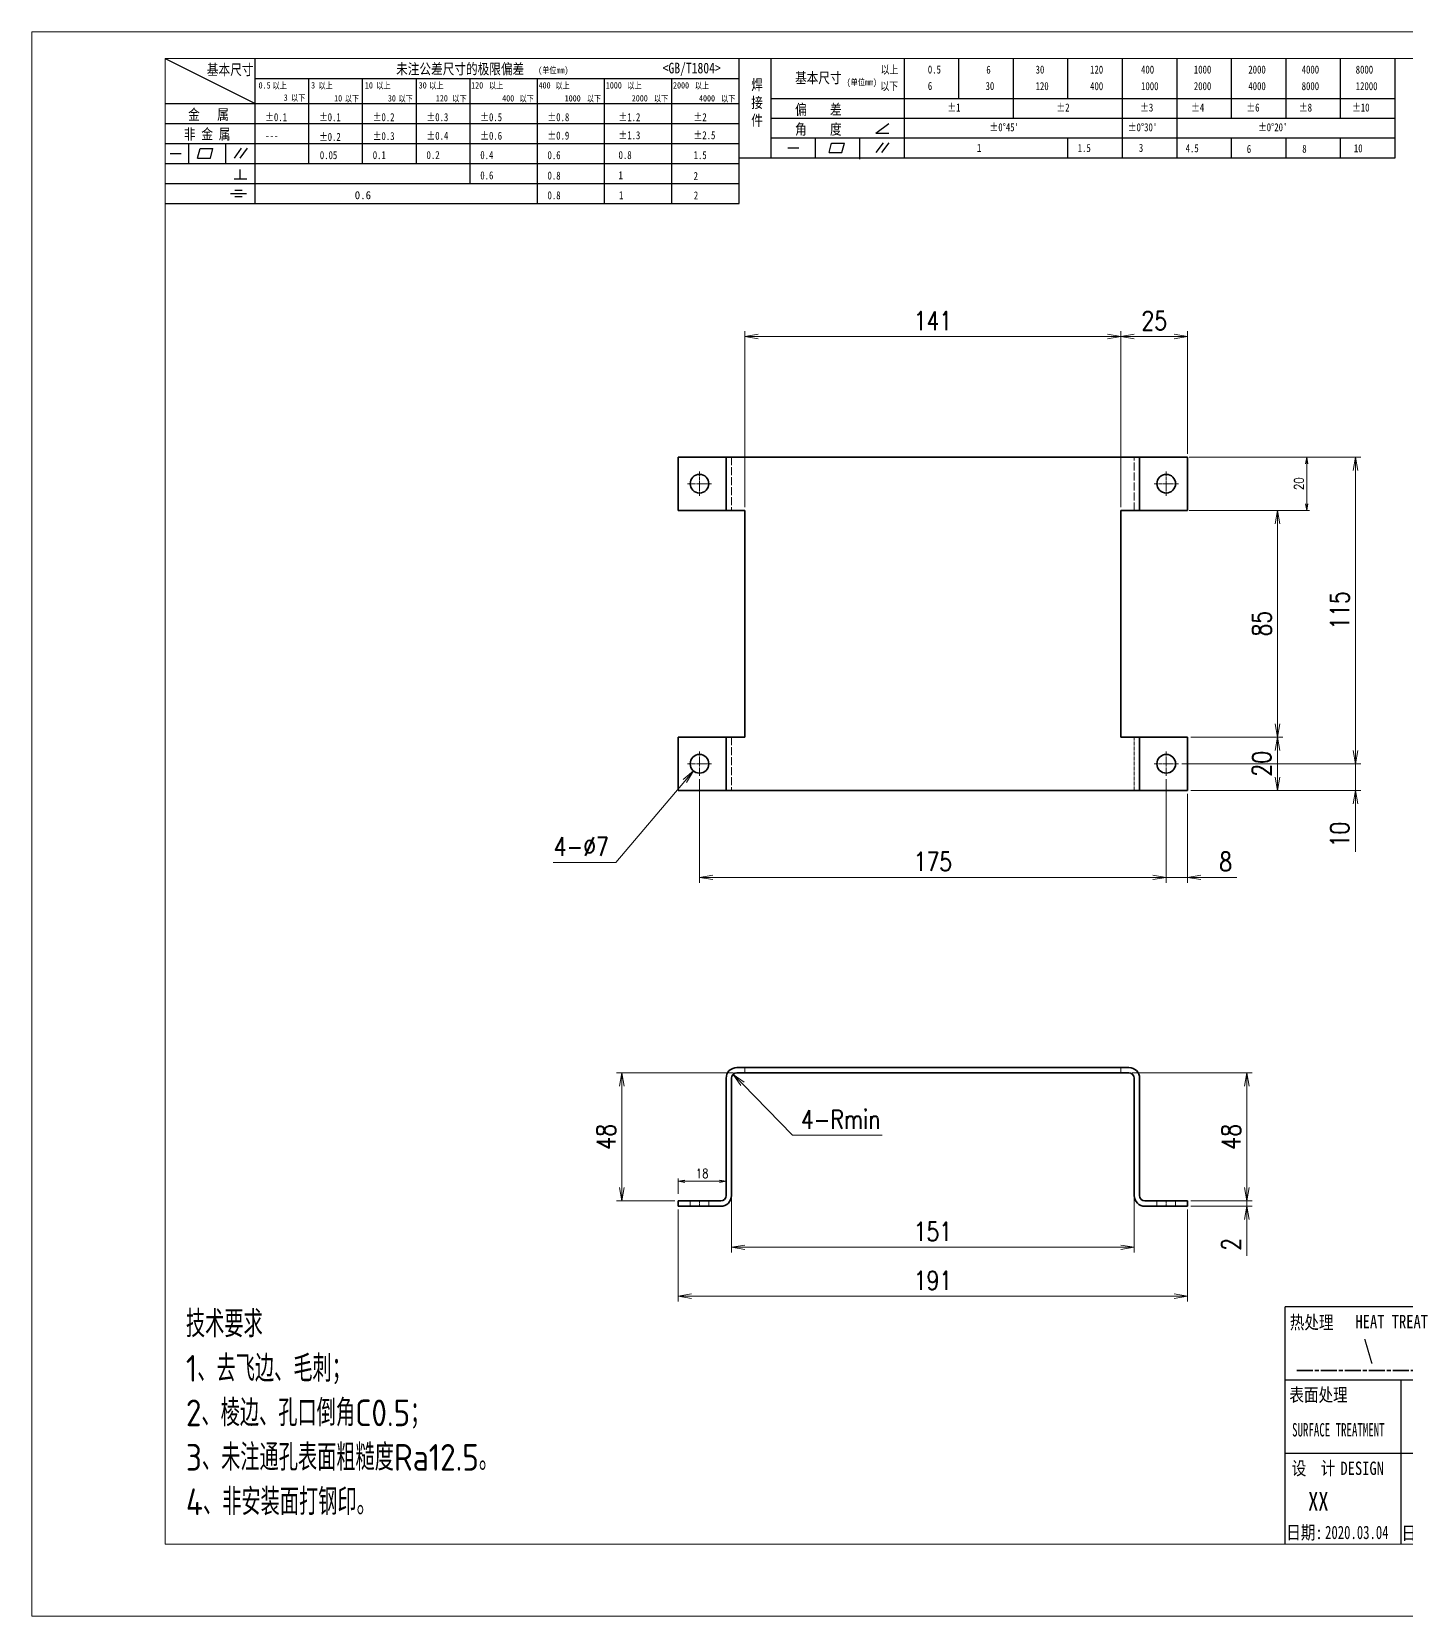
# Model space of a CAD drawing. Header units: inches. Extents: x 269 to 10986, y 1043 to 4337.
# Drawn here: x 1654 to 2170, y 2402 to 2996 of the extents above; entities that cross this region are included whole.
import ezdxf
from ezdxf.enums import TextEntityAlignment as Align

# ---------------------------------------------------------------- set-up
doc = ezdxf.new("R2010")
doc.units = ezdxf.units.IN
doc.header["$MEASUREMENT"] = 0
doc.linetypes.add('AM_ISO02W050x2', pattern=[3.75, 3, -0.75])
doc.linetypes.add('AM_ISO08W050x2', pattern=[9, 6, -0.75, 1.5, -0.75])
for name, color, linetype, lineweight in [('中心线', 2, 'AM_ISO08W050x2', 18), ('图框', 7, 'Continuous', 18), ('标注线', 3, 'Continuous', 18), ('热处理', 7, 'Continuous', 20), ('粗实线', 7, 'Continuous', 35), ('粗点划线', 6, 'AM_ISO08W050x2', 35), ('虚线', 1, 'AM_ISO02W050x2', 18)]:
    doc.layers.add(name, color=color, linetype=linetype, lineweight=lineweight)
doc.layers.add('图\\M+19E79\\M+195B6\\M+18E9A', color=7, linetype='Continuous')
doc.layers.add('打印', color=7, linetype='Continuous', lineweight=15, plot=False)
doc.layers.add('打印-禁用', color=7, linetype='Continuous', lineweight=15, plot=False)
doc.styles.add('DIM', font='romans.shx', dxfattribs={"width": 0.8, "bigfont": 'bigfont.shx'})
doc.styles.add('国标', font='simfang.ttf', dxfattribs={"width": 0.8})
doc.styles.add('机械长仿宋', font='gbenor.shx', dxfattribs={"height": 1, "bigfont": 'gbcbig.shx'})
doc.dimstyles.new('XR 1-1$0', dxfattribs={"dimtxt": 3.5, "dimasz": 2.5, "dimexe": 1, "dimexo": 0.625, "dimgap": 1.2, "dimtad": 1, "dimzin": 9, "dimdsep": 46, "dimtxsty": 'DIM', "dimblk": 'OPEN', "dimcen": 0, "dimclrd": 8, "dimclre": 8, "dimclrt": 2, "dimazin": 2, "dimtfac": 0.5, "dimtmove": 0, "dimatfit": 3, "dimldrblk": 'OPEN', "dimfxl": 0, "dimtolj": 2, "dimlwd": 18, "dimlwe": 18, "dimarcsym": 0})
doc.dimstyles.new('XR 1-2$0', dxfattribs={"dimscale": 2, "dimtxt": 3.5, "dimasz": 2.5, "dimexe": 1, "dimexo": 0.625, "dimgap": 1.2, "dimtad": 1, "dimdsep": 46, "dimtxsty": 'DIM', "dimblk": 'OPEN', "dimcen": 0, "dimclrd": 8, "dimclre": 8, "dimclrt": 2, "dimazin": 2, "dimtfac": 0.5, "dimtmove": 0, "dimatfit": 3, "dimldrblk": 'OPEN', "dimfxl": 0, "dimtolj": 2, "dimlwd": 13, "dimlwe": 13, "dimarcsym": 0})
doc.dimstyles.new('XR 1-2$3', dxfattribs={"dimscale": 2, "dimtxt": 3.5, "dimasz": 2.5, "dimexe": 1, "dimexo": 0.625, "dimgap": 1.2, "dimtad": 1, "dimtoh": 1, "dimdsep": 46, "dimtxsty": 'DIM', "dimblk": 'OPEN', "dimcen": 0, "dimclrd": 8, "dimclre": 8, "dimclrt": 2, "dimazin": 2, "dimtfac": 0.5, "dimtofl": 0, "dimtmove": 0, "dimatfit": 3, "dimldrblk": 'OPEN', "dimfxl": 0, "dimtolj": 2, "dimlwd": 18, "dimlwe": 18, "dimarcsym": 0})
doc.dimstyles.new('XR 1-2$4', dxfattribs={"dimscale": 2, "dimtxt": 3.5, "dimasz": 2.5, "dimexe": 1, "dimexo": 0.625, "dimgap": 1.2, "dimtad": 1, "dimtoh": 1, "dimdsep": 46, "dimtxsty": 'DIM', "dimblk": 'OPEN', "dimcen": 0, "dimclrd": 8, "dimclre": 8, "dimclrt": 2, "dimazin": 2, "dimtfac": 0.5, "dimtofl": 0, "dimtmove": 0, "dimatfit": 3, "dimldrblk": 'OPEN', "dimfxl": 0, "dimtolj": 2, "dimlwd": 18, "dimlwe": 18, "dimarcsym": 0})

# ---------------------------------------------------------------- blocks, each defined once
blk = doc.blocks.new('GZDEH零件A3图框V01版')
at = {"layer": '图\\M+19E79\\M+195B6\\M+18E9A', "color": 9}
for p, q in [((2882.49, -1554.46), (2899.37, -1562.92)), ((2899.37, -1581.67), (2899.37, -1554.46)), ((2990.09, -1581.67), (2990.09, -1554.46)), ((2996.09, -1573.08), (2996.09, -1554.46)), ((3021.09, -1561.98), (3021.09, -1554.46)), ((3031.31, -1561.98), (3031.31, -1554.46)), ((3041.53, -1561.98), (3041.53, -1554.46)), ((3051.75, -1561.98), (3051.75, -1554.46)), ((3061.98, -1561.98), (3061.98, -1554.46)), ((3072.2, -1561.98), (3072.2, -1554.46)), ((3082.42, -1561.98), (3082.42, -1554.46)), ((3092.64, -1561.98), (3092.64, -1554.46)), ((3102.86, -1561.98), (3102.86, -1554.46)), ((3113.09, -1573.08), (3113.09, -1554.46)), ((2899.37, -1558.24), (2990.09, -1558.24)), ((2909.45, -1574.17), (2909.45, -1558.24)), ((2919.53, -1574.17), (2919.53, -1558.24)), ((2929.61, -1574.17), (2929.61, -1558.24)), ((2939.69, -1577.92), (2939.69, -1558.24)), ((2952.29, -1581.67), (2952.29, -1558.24)), ((2964.89, -1581.67), (2964.89, -1558.24)), ((2977.49, -1581.67), (2977.49, -1558.24)), ((2996.09, -1561.98), (3113.09, -1561.98)), ((3021.09, -1573.08), (3021.09, -1561.98)), ((3041.53, -1565.68), (3041.53, -1561.98)), ((3061.98, -1573.08), (3061.98, -1561.98)), ((3072.2, -1573.08), (3072.2, -1561.98)), ((3082.42, -1565.68), (3082.42, -1561.98)), ((3092.64, -1565.68), (3092.64, -1561.98)), ((3102.86, -1565.68), (3102.86, -1561.98)), ((2882.49, -1562.92), (2990.09, -1562.92)), ((2882.49, -1566.67), (2990.09, -1566.67)), ((2996.09, -1565.68), (3113.09, -1565.68)), ((3015.75, -1568.51), (3018.15, -1566.66)), ((2882.49, -1570.42), (2990.09, -1570.42)), ((2886.92, -1574.12), (2886.92, -1570.42)), ((2893.91, -1574.12), (2893.91, -1570.42)), ((2996.09, -1569.38), (3113.09, -1569.38)), ((3004.42, -1573.08), (3004.42, -1569.38)), ((3006.97, -1572.12), (3007.45, -1570.33)), ((3007.45, -1570.33), (3009.86, -1570.33)), ((3009.39, -1572.12), (3009.86, -1570.33)), ((3012.75, -1573.08), (3012.75, -1569.38)), ((3015.75, -1568.51), (3018.15, -1568.51)), ((3015.81, -1572.12), (3017.15, -1570.26)), ((3016.89, -1572.12), (3018.23, -1570.26)), ((3051.75, -1573.08), (3051.75, -1569.38)), ((3082.42, -1573.08), (3082.42, -1569.48)), ((3092.64, -1573.08), (3092.64, -1569.38)), ((3102.86, -1573.08), (3102.86, -1569.38)), ((2883.43, -1572.27), (2885.49, -1572.27)), ((2888.59, -1573.16), (2889.07, -1571.37)), ((2888.59, -1573.16), (2891, -1573.16)), ((2889.07, -1571.37), (2891.48, -1571.37)), ((2891, -1573.16), (2891.48, -1571.37)), ((2895.52, -1573.16), (2896.85, -1571.3)), ((2896.6, -1573.16), (2897.94, -1571.3)), ((2990.09, -1573.08), (3113.09, -1573.08)), ((2999.26, -1571.23), (3001.32, -1571.23)), ((3006.97, -1572.12), (3009.39, -1572.12)), ((3012.75, -1573.33), (3012.75, -1573.08)), ((2882.49, -1574.17), (2990.09, -1574.17)), ((2895.42, -1577.05), (2897.81, -1577.05)), ((2896.58, -1577.05), (2896.58, -1575.28)), ((2882.49, -1577.92), (2990.09, -1577.92)), ((2894.79, -1579.77), (2897.77, -1579.77)), ((2895.57, -1579.17), (2896.92, -1579.17)), ((2882.49, -1581.67), (2990.09, -1581.67)), ((2895.57, -1580.37), (2896.93, -1580.37)), ((3272.49, -1788.46), (3092.49, -1788.46)), ((3181.99, -1802.21), (3092.49, -1802.21)), ((3114.17, -1802.21), (3114.17, -1815.96)), ((3181.99, -1815.96), (3092.49, -1815.96)), ((3114.17, -1815.96), (3114.17, -1832.96)), ((3114.17, -1815.96), (3114.17, -1832.96))]:
    blk.add_line(p, q, dxfattribs=at)
at = {"layer": '图\\M+19E79\\M+195B6\\M+18E9A', "color": 7}
blk.add_line((3272.49, -1788.46), (3092.49, -1788.46), dxfattribs=at)
at = {"layer": '图\\M+19E79\\M+195B6\\M+18E9A', "color": 9, "linetype": 'Continuous'}
blk.add_line((3092.49, -1832.96), (3092.49, -1788.46), dxfattribs=at)
at = {"layer": '图框', "linetype": 'Continuous'}
for p, q in [((2882.49, -1554.46), (2882.49, -1832.96)), ((3272.49, -1554.46), (2882.49, -1554.46)), ((2882.49, -1832.96), (3272.49, -1832.96))]:
    blk.add_line(p, q, dxfattribs=at)
at = {"layer": '打印-禁用', "linetype": 'Continuous'}
for p, q in [((2857.49, -1549.46), (2857.49, -1846.46)), ((3277.49, -1549.46), (2857.49, -1549.46)), ((2857.49, -1846.46), (3277.49, -1846.46))]:
    blk.add_line(p, q, dxfattribs=at)
at = {"layer": '图\\M+19E79\\M+195B6\\M+18E9A', "color": 9, "style": '国标'}
for s, height, width, p in [('基本尺寸', 2, 0.8, (2890.33, -1557.58)), ('未注公差尺寸的极限偏差', 2, 0.8, (2925.81, -1557.44)), ('<GB/T1804>', 2, 0.8, (2975.78, -1557.27)), ('以上', 1.5, 0.8, (3016.64, -1557.33)), ('0.5', 1.5, 0.8, (3025.49, -1557.3)), ('6', 1.5, 0.8, (3036.45, -1557.34)), ('30', 1.5, 0.8, (3045.69, -1557.31)), ('120', 1.5, 0.8, (3055.91, -1557.31)), ('400', 1.5, 0.8, (3065.46, -1557.31)), ('1000', 1.5, 0.8, (3075.36, -1557.31)), ('2000', 1.5, 0.8, (3085.57, -1557.31)), ('4000', 1.5, 0.8, (3095.57, -1557.31)), ('8000', 1.5, 0.8, (3105.7, -1557.31)), ('30', 1.2, 0.8, (2930.04, -1560.11)), ('基本尺寸', 2, 0.8, (3000.6, -1559.1)), ('以下', 1.5, 0.8, (3016.58, -1560.43)), ('6', 1.5, 0.8, (3025.49, -1560.38)), ('30', 1.5, 0.8, (3036.31, -1560.39)), ('120', 1.5, 0.8, (3045.69, -1560.41)), ('400', 1.5, 0.8, (3055.91, -1560.41)), ('1000', 1.5, 0.8, (3065.46, -1560.41)), ('2000', 1.5, 0.8, (3075.36, -1560.41)), ('4000', 1.5, 0.8, (3085.57, -1560.41)), ('8000', 1.5, 0.8, (3095.57, -1560.41)), ('12000', 1.5, 0.8, (3105.7, -1560.41)), ('金   属', 2, 0.8, (2886.82, -1565.98)), ('±0.1', 1.5, 0.8, (2901.27, -1566.23)), ('±0.1', 1.5, 0.8, (2911.35, -1566.23)), ('±0.2', 1.5, 0.8, (2921.43, -1566.23)), ('±0.3', 1.5, 0.8, (2931.51, -1566.23)), ('±0.5', 1.5, 0.8, (2941.59, -1566.23)), ('±0.8', 1.5, 0.8, (2954.19, -1566.23)), ('±1.2', 1.5, 0.8, (2967.51, -1566.23)), ('±2', 1.5, 0.8, (2981.58, -1566.23)), ('偏    差', 2, 0.8, (3000.6, -1565.04)), ('±1', 1.5, 0.8, (3029.16, -1564.42)), ('±2', 1.5, 0.8, (3049.61, -1564.42)), ('±3', 1.5, 0.8, (3065.3, -1564.42)), ('±4', 1.5, 0.8, (3074.85, -1564.42)), ('±6', 1.5, 0.8, (3085.22, -1564.42)), ('±8', 1.5, 0.8, (3095.06, -1564.42)), ('±10', 1.5, 0.8, (3105.02, -1564.42)), ('非 金 属', 2, 0.8, (2886.02, -1569.65)), ('±0.3', 1.5, 0.8, (2921.43, -1569.77)), ('±0.4', 1.5, 0.8, (2931.51, -1569.71)), ('±0.6', 1.5, 0.8, (2941.59, -1569.71)), ('±0.9', 1.5, 0.8, (2954.19, -1569.68)), ('±1.3', 1.5, 0.8, (2967.51, -1569.62)), ('±2.5', 1.5, 0.8, (2981.58, -1569.61)), ('角    度', 2, 0.8, (3000.6, -1568.74)), ("±0%%D45'", 1.5, 0.8, (3037.06, -1568.12)), ("±0%%D30'", 1.5, 0.8, (3062.98, -1568.12)), ("±0%%D20'", 1.5, 0.8, (3087.38, -1568.12)), ('---', 1.5, 0.8, (2901.27, -1569.65)), ('±0.2', 1.5, 0.8, (2911.35, -1569.92)), ('1', 1.5, 0.8, (3034.69, -1571.98)), ('1.5', 1.5, 0.8, (3053.59, -1572.01)), ('3', 1.5, 0.8, (3065.05, -1571.98)), ('4.5', 1.5, 0.8, (3073.82, -1572.05)), ('6', 1.5, 0.8, (3085.28, -1572.19)), ('8', 1.5, 0.8, (3095.68, -1572.15)), ('10', 1.5, 0.8, (3105.36, -1572.06)), ('0.1', 1.5, 0.8, (2921.43, -1573.34)), ('0.2', 1.5, 0.8, (2931.51, -1573.33)), ('0.4', 1.5, 0.8, (2941.59, -1573.33)), ('0.6', 1.5, 0.8, (2954.19, -1573.35)), ('0.8', 1.5, 0.8, (2967.51, -1573.33)), ('1.5', 1.5, 0.8, (2981.58, -1573.34)), ('0.6', 1.5, 0.8, (2941.59, -1577.14)), ('0.8', 1.5, 0.8, (2954.19, -1577.17)), ('1', 1.5, 0.8, (2967.51, -1577.12)), ('2', 1.5, 0.8, (2981.58, -1577.26)), ('0.8', 1.5, 0.8, (2954.19, -1580.87)), ('1', 1.5, 0.8, (2967.59, -1580.86)), ('2', 1.5, 0.8, (2981.62, -1580.89)), ('热处理', 2.5, 0.8, (3093.35, -1792.61)), ('表面处理', 2.5, 0.8, (3093.27, -1806.21)), ('SURFACE TREATMENT', 2.5, 0.6, (3093.77, -1812.75)), (' DESIGN', 2.5, 0.8, (3101.47, -1819.96))]:
    blk.add_text(s, height=height, dxfattribs=dict(at, width=width)).set_placement(p)
at = {"layer": '图\\M+19E79\\M+195B6\\M+18E9A', "color": 9, "lineweight": 15, "style": '国标', "width": 0.8}
for s, p in [('(单位mm)', (2952.44, -1557.27)), ('0.5', (2900.03, -1560.11)), ('以上', (2902.64, -1560.16)), ('3', (2909.88, -1560.11)), ('以上', (2911.25, -1560.16)), ('10', (2919.96, -1560.11)), ('以上', (2922.09, -1560.16)), ('以上', (2932.02, -1560.16)), ('120', (2939.88, -1560.11)), ('以上', (2943.21, -1560.16)), ('400', (2952.52, -1560.11)), ('以上', (2955.68, -1560.16)), ('1000', (2965.12, -1560.11)), ('以上', (2969.16, -1560.16)), ('2000', (2977.72, -1560.11)), ('以上', (2981.8, -1560.16)), ('(单位mm)', (3010.27, -1559.51)), ('3', (2904.73, -1562.41)), ('以下', (2906.1, -1562.46)), ('10', (2914.19, -1562.54)), ('以下', (2916.18, -1562.59)), ('30', (2924.27, -1562.54)), ('以下', (2926.26, -1562.59)), ('120', (2933.26, -1562.54)), ('以下', (2936.34, -1562.59)), ('400', (2945.7, -1562.54)), ('以下', (2948.94, -1562.59)), ('1000', (2957.41, -1562.54)), ('以下', (2961.54, -1562.59)), ('2000', (2969.99, -1562.54)), ('以下', (2974.14, -1562.59)), ('4000', (2982.59, -1562.54)), ('以下', (2986.74, -1562.59))]:
    blk.add_text(s, height=1.2, dxfattribs=at).set_placement(p)
at = {"layer": '图\\M+19E79\\M+195B6\\M+18E9A', "color": 9, "lineweight": 13, "style": '国标'}
blk.add_text('0.6', height=1.5, dxfattribs=at).set_placement((2918.05, -1580.85))
at = {"layer": '图\\M+19E79\\M+195B6\\M+18E9A', "color": 9, "style": '国标', "width": 0.8}
for s, p in [('HEAT TREAT', (3112.45, -1792.46)), ('设  计', (3097.79, -1819.96)), ('日期:', (3096.09, -1832)), ('日期:', (3117.71, -1832.1))]:
    blk.add_text(s, height=2.5, dxfattribs=at).set_placement(p, align=Align.CENTER)
at = {"layer": '图\\M+19E79\\M+195B6\\M+18E9A', "color": 9, "style": '国标'}
for s, insert, char_height, width, attachment_point in [('焊\\P接\\P件', (2992.39, -1558.41), 2, 3.1877, 1), ('0.05', (2911.51, -1573.37), 1.5, 5.1982, 7)]:
    blk.add_mtext(s, dxfattribs=dict(at, insert=insert, char_height=char_height, width=width, attachment_point=attachment_point))
blk = doc.blocks.new('DEH A3')
at = {"layer": '图框'}
blk.add_blockref('GZDEH零件A3图框V01版', (-2857.49, 1846.46), dxfattribs=at)
blk = doc.blocks.new('_Open')
at = {"color": 0, "linetype": 'ByBlock', "lineweight": -2}
for p, q in [((-1, 0.17), (0, 0)), ((-1, -0.17), (0, 0)), ((0, 0), (-1, 0))]:
    blk.add_line(p, q, dxfattribs=at)
blk = doc.blocks.new('*D271')
at = {"layer": 'Defpoints', "color": 0, "transparency": 16777216}
for p in [(2087.57, 2558.19), (2087.57, 2556.19), (2109.79, 2556.19)]:
    blk.add_point(p, dxfattribs=at)
at = {"layer": '标注线', "color": 8, "lineweight": 13, "transparency": 16777216}
for p, q in [((2109.79, 2563.19), (2109.79, 2568.19)), ((2088.82, 2558.19), (2111.79, 2558.19)), ((2088.82, 2556.19), (2111.79, 2556.19)), ((2109.79, 2558.19), (2109.79, 2556.19)), ((2109.79, 2551.19), (2109.79, 2537.66))]:
    blk.add_line(p, q, dxfattribs=at)
at = {"layer": '标注线', "color": 8, "lineweight": 13, "transparency": 16777216, "xscale": 5, "yscale": 5, "zscale": 5}
for p, rotation in [((2109.79, 2558.19), 270), ((2109.79, 2556.19), 90)]:
    blk.add_blockref('_Open', p, dxfattribs=dict(at, rotation=rotation))
at = {"layer": '标注线', "color": 2, "transparency": 16777216, "insert": (2103.89, 2541.92), "char_height": 7, "attachment_point": 5, "rotation": 90, "style": 'DIM'}
blk.add_mtext('\\A2;2', dxfattribs=at)
blk = doc.blocks.new('*D272')
at = {"layer": 'Defpoints', "color": 0, "transparency": 16777216}
for p in [(2065.57, 2606.19), (2109.79, 2606.19), (2087.57, 2558.19)]:
    blk.add_point(p, dxfattribs=at)
at = {"layer": '标注线', "color": 8, "lineweight": 13, "transparency": 16777216}
for p, q in [((2066.82, 2606.19), (2111.79, 2606.19)), ((2109.79, 2563.19), (2109.79, 2601.19)), ((2088.82, 2558.19), (2111.79, 2558.19))]:
    blk.add_line(p, q, dxfattribs=at)
at = {"layer": '标注线', "color": 8, "lineweight": 13, "transparency": 16777216, "xscale": 5, "yscale": 5, "zscale": 5}
for p, rotation in [((2109.79, 2606.19), 90), ((2109.79, 2558.19), 270)]:
    blk.add_blockref('_Open', p, dxfattribs=dict(at, rotation=rotation))
at = {"layer": '标注线', "color": 2, "transparency": 16777216, "insert": (2103.89, 2582.19), "char_height": 7, "attachment_point": 5, "rotation": 90, "style": 'DIM'}
blk.add_mtext('\\A2;48', dxfattribs=at)
blk = doc.blocks.new('*D273')
at = {"layer": 'Defpoints', "color": 0, "transparency": 16777216}
for p in [(1918.57, 2606.19), (1875.42, 2558.19), (1896.57, 2558.19)]:
    blk.add_point(p, dxfattribs=at)
at = {"layer": '标注线', "color": 8, "lineweight": 13, "transparency": 16777216}
for p, q in [((1917.32, 2606.19), (1873.42, 2606.19)), ((1875.42, 2601.19), (1875.42, 2563.19)), ((1895.32, 2558.19), (1873.42, 2558.19))]:
    blk.add_line(p, q, dxfattribs=at)
at = {"layer": '标注线', "color": 8, "lineweight": 13, "transparency": 16777216, "xscale": 5, "yscale": 5, "zscale": 5}
for p, rotation in [((1875.42, 2606.19), 90), ((1875.42, 2558.19), 270)]:
    blk.add_blockref('_Open', p, dxfattribs=dict(at, rotation=rotation))
at = {"layer": '标注线', "color": 2, "transparency": 16777216, "insert": (1869.52, 2582.19), "char_height": 7, "attachment_point": 5, "rotation": 90, "style": 'DIM'}
blk.add_mtext('\\A2;48', dxfattribs=at)
blk = doc.blocks.new('*D274')
at = {"layer": 'Defpoints', "color": 0, "transparency": 16777216}
for p in [(1917.17, 2605.62), (1918.57, 2604.19)]:
    blk.add_point(p, dxfattribs=at)
at = {"layer": '标注线', "color": 8, "lineweight": 18, "transparency": 16777216}
for p, q in [((1939.48, 2582.86), (1920.67, 2602.05)), ((1973.08, 2582.86), (1939.48, 2582.86))]:
    blk.add_line(p, q, dxfattribs=at)
at = {"layer": '标注线', "color": 8, "lineweight": 18, "transparency": 16777216, "xscale": 5, "yscale": 5, "zscale": 5, "rotation": 134.4293640522021}
blk.add_blockref('_Open', (1917.17, 2605.62), dxfattribs=at)
at = {"layer": '标注线', "color": 2, "transparency": 16777216, "insert": (1957.48, 2588.76), "char_height": 7, "attachment_point": 5, "style": 'DIM'}
blk.add_mtext('\\A2;{\\Fromans,bigfont|c134;4-Rmin}', dxfattribs=at)
blk = doc.blocks.new('*D275')
at = {"layer": 'Defpoints', "color": 0, "transparency": 16777216}
for p in [(2087.57, 2732.04), (2088.82, 2712.04), (2121.28, 2712.04)]:
    blk.add_point(p, dxfattribs=at)
at = {"layer": '标注线', "color": 8, "lineweight": 13, "transparency": 16777216}
for p, q in [((2088.82, 2732.04), (2123.28, 2732.04)), ((2121.28, 2727.04), (2121.28, 2717.04)), ((2090.07, 2712.04), (2123.28, 2712.04))]:
    blk.add_line(p, q, dxfattribs=at)
at = {"layer": '标注线', "color": 8, "lineweight": 13, "transparency": 16777216, "xscale": 5, "yscale": 5, "zscale": 5}
for p, rotation in [((2121.28, 2732.04), 90), ((2121.28, 2712.04), 270)]:
    blk.add_blockref('_Open', p, dxfattribs=dict(at, rotation=rotation))
at = {"layer": '标注线', "color": 2, "transparency": 16777216, "insert": (2115.38, 2722.04), "char_height": 7, "attachment_point": 5, "rotation": 90, "style": 'DIM'}
blk.add_mtext('\\A2;20', dxfattribs=at)
blk = doc.blocks.new('*D276')
at = {"layer": 'Defpoints', "color": 0, "transparency": 16777216}
for p in [(2087.57, 2817.04), (2121.28, 2817.04), (2094.31, 2732.04)]:
    blk.add_point(p, dxfattribs=at)
at = {"layer": '标注线', "color": 8, "lineweight": 13, "transparency": 16777216}
for p, q in [((2088.82, 2817.04), (2123.28, 2817.04)), ((2121.28, 2737.04), (2121.28, 2812.04)), ((2095.56, 2732.04), (2123.28, 2732.04))]:
    blk.add_line(p, q, dxfattribs=at)
at = {"layer": '标注线', "color": 8, "lineweight": 13, "transparency": 16777216, "xscale": 5, "yscale": 5, "zscale": 5}
for p, rotation in [((2121.28, 2817.04), 90), ((2121.28, 2732.04), 270)]:
    blk.add_blockref('_Open', p, dxfattribs=dict(at, rotation=rotation))
at = {"layer": '标注线', "color": 2, "transparency": 16777216, "insert": (2115.38, 2774.54), "char_height": 7, "attachment_point": 5, "rotation": 90, "style": 'DIM'}
blk.add_mtext('\\A2;85', dxfattribs=at)
blk = doc.blocks.new('*D277')
at = {"layer": 'Defpoints', "color": 0, "transparency": 16777216}
for p in [(2062.57, 2882.24), (2087.57, 2837.04), (2062.57, 2817.04)]:
    blk.add_point(p, dxfattribs=at)
at = {"layer": '标注线', "color": 8, "lineweight": 13, "transparency": 16777216}
for p, q in [((2062.57, 2818.29), (2062.57, 2884.24)), ((2082.57, 2882.24), (2067.57, 2882.24)), ((2087.57, 2838.29), (2087.57, 2884.24))]:
    blk.add_line(p, q, dxfattribs=at)
at = {"layer": '标注线', "color": 8, "lineweight": 13, "transparency": 16777216, "xscale": 5, "yscale": 5, "zscale": 5, "rotation": 180}
blk.add_blockref('_Open', (2062.57, 2882.24), dxfattribs=at)
at = {"layer": '标注线', "color": 8, "lineweight": 13, "transparency": 16777216, "xscale": 5, "yscale": 5, "zscale": 5}
blk.add_blockref('_Open', (2087.57, 2882.24), dxfattribs=at)
at = {"layer": '标注线', "color": 2, "transparency": 16777216, "insert": (2075.07, 2888.14), "char_height": 7, "attachment_point": 5, "style": 'DIM'}
blk.add_mtext('\\A2;25', dxfattribs=at)
blk = doc.blocks.new('*D278')
at = {"layer": 'Defpoints', "color": 0, "transparency": 16777216}
for p in [(1921.57, 2882.24), (2062.57, 2829.16), (1921.57, 2817.04)]:
    blk.add_point(p, dxfattribs=at)
at = {"layer": '标注线', "color": 8, "lineweight": 13, "transparency": 16777216}
for p, q in [((1921.57, 2818.29), (1921.57, 2884.24)), ((2057.57, 2882.24), (1926.57, 2882.24)), ((2062.57, 2830.41), (2062.57, 2884.24))]:
    blk.add_line(p, q, dxfattribs=at)
at = {"layer": '标注线', "color": 8, "lineweight": 13, "transparency": 16777216, "xscale": 5, "yscale": 5, "zscale": 5, "rotation": 180}
blk.add_blockref('_Open', (1921.57, 2882.24), dxfattribs=at)
at = {"layer": '标注线', "color": 8, "lineweight": 13, "transparency": 16777216, "xscale": 5, "yscale": 5, "zscale": 5}
blk.add_blockref('_Open', (2062.57, 2882.24), dxfattribs=at)
at = {"layer": '标注线', "color": 2, "transparency": 16777216, "insert": (1992.07, 2888.14), "char_height": 7, "attachment_point": 5, "style": 'DIM'}
blk.add_mtext('\\A2;141', dxfattribs=at)
blk = doc.blocks.new('*D279')
at = {"layer": 'Defpoints', "color": 0, "transparency": 16777216}
for p in [(2084.12, 2722.04), (2087.57, 2712.04), (2150.5, 2712.04)]:
    blk.add_point(p, dxfattribs=at)
at = {"layer": '标注线', "color": 8, "lineweight": 13, "transparency": 16777216}
for p, q in [((2150.5, 2727.04), (2150.5, 2732.04)), ((2085.37, 2722.04), (2152.5, 2722.04)), ((2150.5, 2722.04), (2150.5, 2712.04)), ((2088.82, 2712.04), (2152.5, 2712.04)), ((2150.5, 2707.04), (2150.5, 2688.98))]:
    blk.add_line(p, q, dxfattribs=at)
at = {"layer": '标注线', "color": 8, "lineweight": 13, "transparency": 16777216, "xscale": 5, "yscale": 5, "zscale": 5}
for p, rotation in [((2150.5, 2722.04), 270), ((2150.5, 2712.04), 90)]:
    blk.add_blockref('_Open', p, dxfattribs=dict(at, rotation=rotation))
at = {"layer": '标注线', "color": 2, "transparency": 16777216, "insert": (2144.6, 2695.51), "char_height": 7, "attachment_point": 5, "rotation": 90, "style": 'DIM'}
blk.add_mtext('\\A2;10', dxfattribs=at)
blk = doc.blocks.new('*D281')
at = {"layer": 'Defpoints', "color": 0, "transparency": 16777216}
for p in [(2087.57, 2837.04), (2150.5, 2837.04), (2089, 2722.04)]:
    blk.add_point(p, dxfattribs=at)
at = {"layer": '标注线', "color": 8, "lineweight": 13, "transparency": 16777216}
for p, q in [((2088.82, 2837.04), (2152.5, 2837.04)), ((2150.5, 2727.04), (2150.5, 2832.04)), ((2090.25, 2722.04), (2152.5, 2722.04))]:
    blk.add_line(p, q, dxfattribs=at)
at = {"layer": '标注线', "color": 8, "lineweight": 13, "transparency": 16777216, "xscale": 5, "yscale": 5, "zscale": 5}
for p, rotation in [((2150.5, 2837.04), 90), ((2150.5, 2722.04), 270)]:
    blk.add_blockref('_Open', p, dxfattribs=dict(at, rotation=rotation))
at = {"layer": '标注线', "color": 2, "transparency": 16777216, "insert": (2144.6, 2779.54), "char_height": 7, "attachment_point": 5, "rotation": 90, "style": 'DIM'}
blk.add_mtext('\\A2;115', dxfattribs=at)
blk = doc.blocks.new('*D282')
at = {"layer": 'Defpoints', "color": 0, "transparency": 16777216}
for p in [(2079.57, 2717.49), (2087.57, 2712.04), (2079.57, 2679.48)]:
    blk.add_point(p, dxfattribs=at)
at = {"layer": '标注线', "color": 8, "lineweight": 13, "transparency": 16777216}
for p, q in [((2079.57, 2716.24), (2079.57, 2677.48)), ((2087.57, 2710.79), (2087.57, 2677.48)), ((2074.57, 2679.48), (2069.57, 2679.48)), ((2079.57, 2679.48), (2087.57, 2679.48)), ((2092.57, 2679.48), (2106.1, 2679.48))]:
    blk.add_line(p, q, dxfattribs=at)
at = {"layer": '标注线', "color": 8, "lineweight": 13, "transparency": 16777216, "xscale": 5, "yscale": 5, "zscale": 5}
blk.add_blockref('_Open', (2079.57, 2679.48), dxfattribs=at)
at = {"layer": '标注线', "color": 8, "lineweight": 13, "transparency": 16777216, "xscale": 5, "yscale": 5, "zscale": 5, "rotation": 180}
blk.add_blockref('_Open', (2087.57, 2679.48), dxfattribs=at)
at = {"layer": '标注线', "color": 2, "transparency": 16777216, "insert": (2101.83, 2685.38), "char_height": 7, "attachment_point": 5, "style": 'DIM'}
blk.add_mtext('\\A2;8', dxfattribs=at)
blk = doc.blocks.new('*D283')
at = {"layer": 'Defpoints', "color": 0, "transparency": 16777216}
for p in [(1904.57, 2717.49), (2079.57, 2717.49), (1904.57, 2679.47)]:
    blk.add_point(p, dxfattribs=at)
at = {"layer": '标注线', "color": 8, "lineweight": 13, "transparency": 16777216}
for p, q in [((1904.57, 2716.24), (1904.57, 2677.47)), ((2079.57, 2716.24), (2079.57, 2677.47)), ((2074.57, 2679.47), (1909.57, 2679.47))]:
    blk.add_line(p, q, dxfattribs=at)
at = {"layer": '标注线', "color": 8, "lineweight": 13, "transparency": 16777216, "xscale": 5, "yscale": 5, "zscale": 5, "rotation": 180}
blk.add_blockref('_Open', (1904.57, 2679.47), dxfattribs=at)
at = {"layer": '标注线', "color": 8, "lineweight": 13, "transparency": 16777216, "xscale": 5, "yscale": 5, "zscale": 5}
blk.add_blockref('_Open', (2079.57, 2679.47), dxfattribs=at)
at = {"layer": '标注线', "color": 2, "transparency": 16777216, "insert": (1992.07, 2685.37), "char_height": 7, "attachment_point": 5, "style": 'DIM'}
blk.add_mtext('\\A2;175', dxfattribs=at)
blk = doc.blocks.new('*D284')
at = {"layer": 'Defpoints', "color": 0, "transparency": 16777216}
for p in [(1906.83, 2724.71), (1902.3, 2719.38)]:
    blk.add_point(p, dxfattribs=at)
at = {"layer": '标注线', "color": 8, "lineweight": 18, "transparency": 16777216}
for p, q in [((1873.17, 2685.09), (1899.06, 2715.57)), ((1849.7, 2685.09), (1873.17, 2685.09))]:
    blk.add_line(p, q, dxfattribs=at)
at = {"layer": '标注线', "color": 8, "lineweight": 18, "transparency": 16777216, "xscale": 5, "yscale": 5, "zscale": 5, "rotation": 49.6467350970987}
blk.add_blockref('_Open', (1902.3, 2719.38), dxfattribs=at)
at = {"layer": '标注线', "color": 2, "transparency": 16777216, "insert": (1860.24, 2690.99), "char_height": 7, "attachment_point": 5, "style": 'DIM'}
blk.add_mtext('\\A2;4-%%c7', dxfattribs=at)
blk = doc.blocks.new('*D329')
at = {"layer": 'Defpoints', "color": 0, "transparency": 16777216}
for p in [(1916.57, 2560.19), (2067.57, 2560.19), (2067.57, 2540.79)]:
    blk.add_point(p, dxfattribs=at)
at = {"layer": '标注线', "color": 8, "lineweight": 13, "transparency": 16777216}
for p, q in [((1916.57, 2558.94), (1916.57, 2538.79)), ((2067.57, 2558.94), (2067.57, 2538.79)), ((1921.57, 2540.79), (2062.57, 2540.79))]:
    blk.add_line(p, q, dxfattribs=at)
at = {"layer": '标注线', "color": 8, "lineweight": 13, "transparency": 16777216, "xscale": 5, "yscale": 5, "zscale": 5, "rotation": 180}
blk.add_blockref('_Open', (1916.57, 2540.79), dxfattribs=at)
at = {"layer": '标注线', "color": 8, "lineweight": 13, "transparency": 16777216, "xscale": 5, "yscale": 5, "zscale": 5}
blk.add_blockref('_Open', (2067.57, 2540.79), dxfattribs=at)
at = {"layer": '标注线', "color": 2, "transparency": 16777216, "insert": (1992.07, 2546.69), "char_height": 7, "attachment_point": 5, "style": 'DIM'}
blk.add_mtext('\\A2;151', dxfattribs=at)
blk = doc.blocks.new('*D330')
at = {"layer": 'Defpoints', "color": 0, "transparency": 16777216}
for p in [(1896.57, 2556.19), (2087.57, 2556.19), (1896.57, 2522.48)]:
    blk.add_point(p, dxfattribs=at)
at = {"layer": '标注线', "color": 8, "lineweight": 13, "transparency": 16777216}
for p, q in [((1896.57, 2554.94), (1896.57, 2520.48)), ((2087.57, 2554.94), (2087.57, 2520.48)), ((2082.57, 2522.48), (1901.57, 2522.48))]:
    blk.add_line(p, q, dxfattribs=at)
at = {"layer": '标注线', "color": 8, "lineweight": 13, "transparency": 16777216, "xscale": 5, "yscale": 5, "zscale": 5, "rotation": 180}
blk.add_blockref('_Open', (1896.57, 2522.48), dxfattribs=at)
at = {"layer": '标注线', "color": 8, "lineweight": 13, "transparency": 16777216, "xscale": 5, "yscale": 5, "zscale": 5}
blk.add_blockref('_Open', (2087.57, 2522.48), dxfattribs=at)
at = {"layer": '标注线', "color": 2, "transparency": 16777216, "insert": (1992.07, 2528.38), "char_height": 7, "attachment_point": 5, "style": 'DIM'}
blk.add_mtext('\\A2;191', dxfattribs=at)
blk = doc.blocks.new('*D1243')
at = {"color": 8, "lineweight": 18, "transparency": 16777216}
for p, q in [((2088.19, 2837.04), (2133.27, 2837.04)), ((2132.27, 2834.54), (2132.27, 2819.54)), ((2088.19, 2817.04), (2133.27, 2817.04))]:
    blk.add_line(p, q, dxfattribs=at)
at = {"layer": 'Defpoints', "color": 0, "transparency": 16777216}
for p in [(2087.57, 2837.04), (2087.57, 2817.04), (2132.27, 2817.04)]:
    blk.add_point(p, dxfattribs=at)
at = {"color": 8, "lineweight": 18, "transparency": 16777216, "xscale": 2.5, "yscale": 2.5, "zscale": 2.5}
for p, rotation in [((2132.27, 2837.04), 90), ((2132.27, 2817.04), 270)]:
    blk.add_blockref('_Open', p, dxfattribs=dict(at, rotation=rotation))
at = {"color": 2, "transparency": 16777216, "insert": (2129.32, 2827.04), "char_height": 3.5, "attachment_point": 5, "rotation": 90, "style": 'DIM'}
blk.add_mtext('\\A2;20', dxfattribs=at)
blk = doc.blocks.new('*D1244')
at = {"color": 8, "lineweight": 18, "transparency": 16777216}
for p, q in [((1896.57, 2560.81), (1896.57, 2566.54)), ((1914.57, 2560.81), (1914.57, 2566.54)), ((1912.07, 2565.54), (1899.07, 2565.54))]:
    blk.add_line(p, q, dxfattribs=at)
at = {"layer": 'Defpoints', "color": 0, "transparency": 16777216}
for p in [(1896.57, 2565.54), (1896.57, 2560.19), (1914.57, 2560.19)]:
    blk.add_point(p, dxfattribs=at)
at = {"color": 8, "lineweight": 18, "transparency": 16777216, "xscale": 2.5, "yscale": 2.5, "zscale": 2.5, "rotation": 180}
blk.add_blockref('_Open', (1896.57, 2565.54), dxfattribs=at)
at = {"color": 8, "lineweight": 18, "transparency": 16777216, "xscale": 2.5, "yscale": 2.5, "zscale": 2.5}
blk.add_blockref('_Open', (1914.57, 2565.54), dxfattribs=at)
at = {"color": 2, "transparency": 16777216, "insert": (1905.57, 2568.49), "char_height": 3.5, "attachment_point": 5, "style": 'DIM'}
blk.add_mtext('\\A2;18', dxfattribs=at)

msp = doc.modelspace()

# ---------------------------------------------------------------- linework, layer by layer
at = {"layer": '中心线', "ltscale": 0.227499}
for p, q in [((1904.568, 2831.593), (1904.568, 2822.493)), ((2079.568, 2831.593), (2079.568, 2822.493)), ((1909.118, 2827.043), (1900.018, 2827.043)), ((2084.118, 2827.043), (2075.018, 2827.043)), ((1904.568, 2726.593), (1904.568, 2717.493)), ((2079.568, 2726.593), (2079.568, 2717.493)), ((1909.118, 2722.043), (1900.018, 2722.043)), ((2084.118, 2722.043), (2075.018, 2722.043))]:
    msp.add_line(p, q, dxfattribs=at)
at = {"layer": '中心线', "ltscale": 0.060015}
for p, q in [((1904.568, 2558.389), (1904.568, 2555.988)), ((2079.568, 2558.389), (2079.568, 2555.988))]:
    msp.add_line(p, q, dxfattribs=at)
at = {"layer": '打印'}
msp.add_lwpolyline([(1654.19, 2996.472), (2494.19, 2996.472), (2494.19, 2402.472), (1654.19, 2402.472)], close=True, dxfattribs=at)
at = {"layer": '粗实线', "ltscale": 0.4}
for p, q in [((1912.568, 2837.043), (1896.568, 2837.043)), ((2087.568, 2837.043), (2071.568, 2837.043)), ((1912.568, 2817.043), (1896.568, 2817.043)), ((2087.568, 2817.043), (2071.568, 2817.043)), ((1912.568, 2732.043), (1896.568, 2732.043)), ((2087.568, 2732.043), (2071.568, 2732.043)), ((1912.568, 2712.043), (1896.568, 2712.043)), ((2087.568, 2712.043), (2071.568, 2712.043)), ((1912.568, 2558.189), (1896.568, 2558.189)), ((1896.568, 2556.189), (1912.568, 2556.189)), ((2087.568, 2558.189), (2071.568, 2558.189)), ((2071.568, 2556.189), (2087.568, 2556.189))]:
    msp.add_line(p, q, dxfattribs=at)
at = {"layer": '粗实线'}
for p, q in [((1896.568, 2817.043), (1896.568, 2837.043)), ((1914.568, 2817.043), (1914.568, 2837.043)), ((2065.568, 2837.043), (1918.568, 2837.043)), ((2069.568, 2837.043), (2069.568, 2817.043)), ((2087.568, 2817.043), (2087.568, 2837.043)), ((1921.568, 2732.043), (1921.568, 2817.043)), ((2062.568, 2732.043), (2062.568, 2817.043)), ((1896.568, 2712.043), (1896.568, 2732.043)), ((1914.568, 2732.043), (1914.568, 2712.043)), ((2069.568, 2732.043), (2069.568, 2712.043)), ((2087.568, 2712.043), (2087.568, 2732.043)), ((2065.568, 2712.043), (1918.568, 2712.043)), ((2065.568, 2608.189), (1918.568, 2608.189)), ((1914.568, 2560.189), (1914.568, 2604.189)), ((1916.568, 2604.189), (1916.568, 2560.189)), ((2065.568, 2606.189), (1918.568, 2606.189)), ((2067.568, 2604.189), (2067.568, 2560.189)), ((2069.568, 2560.189), (2069.568, 2604.189))]:
    msp.add_line(p, q, dxfattribs=at)
at = {"layer": '粗实线', "ltscale": 0.05}
for p, q in [((1912.568, 2837.043), (1914.568, 2837.043)), ((2069.568, 2837.043), (2071.568, 2837.043)), ((1914.568, 2817.043), (1912.568, 2817.043)), ((2071.568, 2817.043), (2069.568, 2817.043)), ((1912.568, 2732.043), (1914.568, 2732.043)), ((2069.568, 2732.043), (2071.568, 2732.043)), ((1914.568, 2712.043), (1912.568, 2712.043)), ((2071.568, 2712.043), (2069.568, 2712.043)), ((1896.568, 2556.189), (1896.568, 2558.189)), ((2087.568, 2556.189), (2087.568, 2558.189))]:
    msp.add_line(p, q, dxfattribs=at)
at = {"layer": '粗实线', "ltscale": 0.1}
for p, q in [((1914.568, 2837.043), (1918.568, 2837.043)), ((2065.568, 2837.043), (2069.568, 2837.043)), ((1918.568, 2817.043), (1914.568, 2817.043)), ((2069.568, 2817.043), (2065.568, 2817.043)), ((1914.568, 2732.043), (1918.568, 2732.043)), ((2065.568, 2732.043), (2069.568, 2732.043)), ((1918.568, 2712.043), (1914.568, 2712.043)), ((2065.568, 2712.043), (2069.568, 2712.043))]:
    msp.add_line(p, q, dxfattribs=at)
at = {"layer": '粗实线', "ltscale": 0.075}
for p, q in [((1918.568, 2817.043), (1921.568, 2817.043)), ((2065.568, 2817.043), (2062.568, 2817.043)), ((1918.568, 2732.043), (1921.568, 2732.043)), ((2065.568, 2732.043), (2062.568, 2732.043))]:
    msp.add_line(p, q, dxfattribs=at)
at = {"layer": '粗实线'}
for centre in [(1904.568, 2827.043), (2079.568, 2827.043), (1904.568, 2722.043), (2079.568, 2722.043)]:
    msp.add_circle(centre, 3.5, dxfattribs=at)
for centre, radius, start, end in [((1918.568, 2604.189), 4, 90, 180), ((2065.568, 2604.189), 4, 360, 90), ((1918.568, 2604.189), 2, 90, 180), ((2065.568, 2604.189), 2, 0, 90), ((1912.568, 2560.189), 2, 270, 0), ((1912.568, 2560.189), 4, 270, 0), ((2071.568, 2560.189), 4, 180, 270), ((2071.568, 2560.189), 2, 180, 270)]:
    msp.add_arc(centre, radius, start, end, dxfattribs=at)
at = {"layer": '粗点划线', "linetype": 'AM_ISO08W050x2'}
msp.add_line((2128.539, 2494.615), (2184.262, 2494.615), dxfattribs=at)
at = {"layer": '虚线'}
for p, q in [((1916.568, 2837.043), (1916.568, 2817.043)), ((2067.568, 2817.043), (2067.568, 2837.043)), ((1916.568, 2732.043), (1916.568, 2712.043))]:
    msp.add_line(p, q, dxfattribs=at)
at = {"layer": '虚线', "ltscale": 0.5}
msp.add_line((2067.568, 2712.043), (2067.568, 2732.043), dxfattribs=at)
at = {"layer": '虚线', "ltscale": 0.05}
for p, q in [((1921.568, 2606.189), (1921.568, 2608.189)), ((2062.568, 2606.189), (2062.568, 2608.189)), ((1901.068, 2558.189), (1901.068, 2556.189)), ((1901.068, 2558.189), (1901.068, 2556.189)), ((1908.068, 2558.189), (1908.068, 2556.189)), ((1908.068, 2558.189), (1908.068, 2556.189)), ((2076.068, 2558.189), (2076.068, 2556.189)), ((2076.068, 2558.189), (2076.068, 2556.189)), ((2083.068, 2558.189), (2083.068, 2556.189)), ((2083.068, 2558.189), (2083.068, 2556.189))]:
    msp.add_line(p, q, dxfattribs=at)

# ---------------------------------------------------------------- block references
at = {"layer": '图框', "xscale": 2, "yscale": 2, "zscale": 2}
msp.add_blockref('DEH A3', (1654.19, 2402.472), dxfattribs=at)

# ---------------------------------------------------------------- texts
at = {"layer": '图\\M+19E79\\M+195B6\\M+18E9A', "color": 3, "style": '国标'}
for s, height, width, p in [('XX', 7, 0.8, (2132.786, 2442.105)), ('2020.03.04', 5, 0.7, (2139.116, 2431.432))]:
    msp.add_text(s, height=height, dxfattribs=dict(at, width=width)).set_placement(p)
at = {"layer": '标注线', "color": 2, "insert": (1712.016, 2440.334), "char_height": 10, "width": 229.64922, "attachment_point": 7, "style": '机械长仿宋'}
msp.add_mtext('\\A2;技术要求\\P1、去飞边、毛刺；\\P2、棱边、孔口倒角C0.5；\\P3、未注通孔表面粗糙度Ra12.5。\\P4、非安装面打钢印。', dxfattribs=at)
at = {"layer": '热处理', "color": 3, "style": '国标', "width": 0.8}
msp.add_text('\\', height=7, dxfattribs=at).set_placement((2155.349, 2498.865), align=Align.CENTER)

# ---------------------------------------------------------------- dimensions: what is measured, and where the dimension line sits
dim = msp.add_linear_dim(base=(2132.274, 2817.043), p1=(2087.568, 2837.043), p2=(2087.568, 2817.043), angle=90, dimstyle='XR 1-1$0')
dim.commit()
dim.dimension.update_dxf_attribs({"geometry": '*D1243', "text_midpoint": (2129.324, 2827.043)})
dim = msp.add_linear_dim(base=(1896.568, 2565.543), p1=(1914.568, 2560.189), p2=(1896.568, 2560.189), dimstyle='XR 1-1$0')
dim.commit()
dim.dimension.update_dxf_attribs({"geometry": '*D1244', "text_midpoint": (1905.568, 2568.493)})
at = {"layer": '标注线'}
for base, p1, p2, picture, middle in [((1921.568, 2882.244), (2062.568, 2829.165), (1921.568, 2817.043), '*D278', (1992.068, 2888.144)), ((2062.568, 2882.244), (2087.568, 2837.043), (2062.568, 2817.043), '*D277', (2075.068, 2888.144)), ((1904.568, 2679.47), (2079.568, 2717.493), (1904.568, 2717.493), '*D283', (1992.068, 2685.37)), ((2067.568, 2540.79), (1916.568, 2560.189), (2067.568, 2560.189), '*D329', (1992.068, 2546.69)), ((1896.568, 2522.484), (2087.568, 2556.189), (1896.568, 2556.189), '*D330', (1992.068, 2528.384))]:
    dim = msp.add_linear_dim(base=base, p1=p1, p2=p2, dimstyle='XR 1-2$0', dxfattribs=at)
    dim.commit()
    dim.dimension.update_dxf_attribs({"geometry": picture, "text_midpoint": middle})
for base, p1, p2, picture, middle in [((2150.504, 2837.043), (2088.999, 2722.043), (2087.568, 2837.043), '*D281', (2144.604, 2779.543)), ((2121.285, 2817.043), (2094.313, 2732.043), (2087.568, 2817.043), '*D276', (2115.385, 2774.543)), ((2150.504, 2712.043), (2084.118, 2722.043), (2087.568, 2712.043), '*D279', (2144.604, 2695.51)), ((2121.285, 2712.043), (2087.568, 2732.043), (2088.818, 2712.043), '*D275', (2115.385, 2722.043)), ((1875.423, 2558.189), (1918.568, 2606.189), (1896.568, 2558.189), '*D273', (1869.523, 2582.189)), ((2109.795, 2606.189), (2087.568, 2558.189), (2065.568, 2606.189), '*D272', (2103.895, 2582.189)), ((2109.795, 2556.189), (2087.568, 2558.189), (2087.568, 2556.189), '*D271', (2103.895, 2541.922))]:
    dim = msp.add_linear_dim(base=base, p1=p1, p2=p2, angle=90, dimstyle='XR 1-2$0', dxfattribs=at)
    dim.commit()
    dim.dimension.update_dxf_attribs({"geometry": picture, "text_midpoint": middle})
dim = msp.add_diameter_dim_2p(p1=(1906.835, 2724.711), p2=(1902.302, 2719.376), dimstyle='XR 1-2$3', override={"dimpost": '4-%%c<>'}, dxfattribs=at)
dim.commit()
dim.dimension.update_dxf_attribs({"geometry": '*D284', "text_midpoint": (1860.235, 2685.088), "dimtype": 163})
dim = msp.add_linear_dim(base=(2079.568, 2679.482), p1=(2087.568, 2712.043), p2=(2079.568, 2717.493), dimstyle='XR 1-2$0', dxfattribs=at)
dim.commit()
dim.dimension.update_dxf_attribs({"geometry": '*D282', "text_midpoint": (2101.835, 2679.482), "dimtype": 160})
dim = msp.add_radius_dim(center=(1918.568, 2604.189), mpoint=(1917.168, 2605.617), text='{\\Fromans,bigfont|c134;4-Rmin}', dimstyle='XR 1-2$4', override={"dimtmove": 1}, dxfattribs=at)
dim.commit()
dim.dimension.update_dxf_attribs({"geometry": '*D274', "text_midpoint": (1939.478, 2582.858), "dimtype": 164})

doc.saveas('drawing.dxf')
